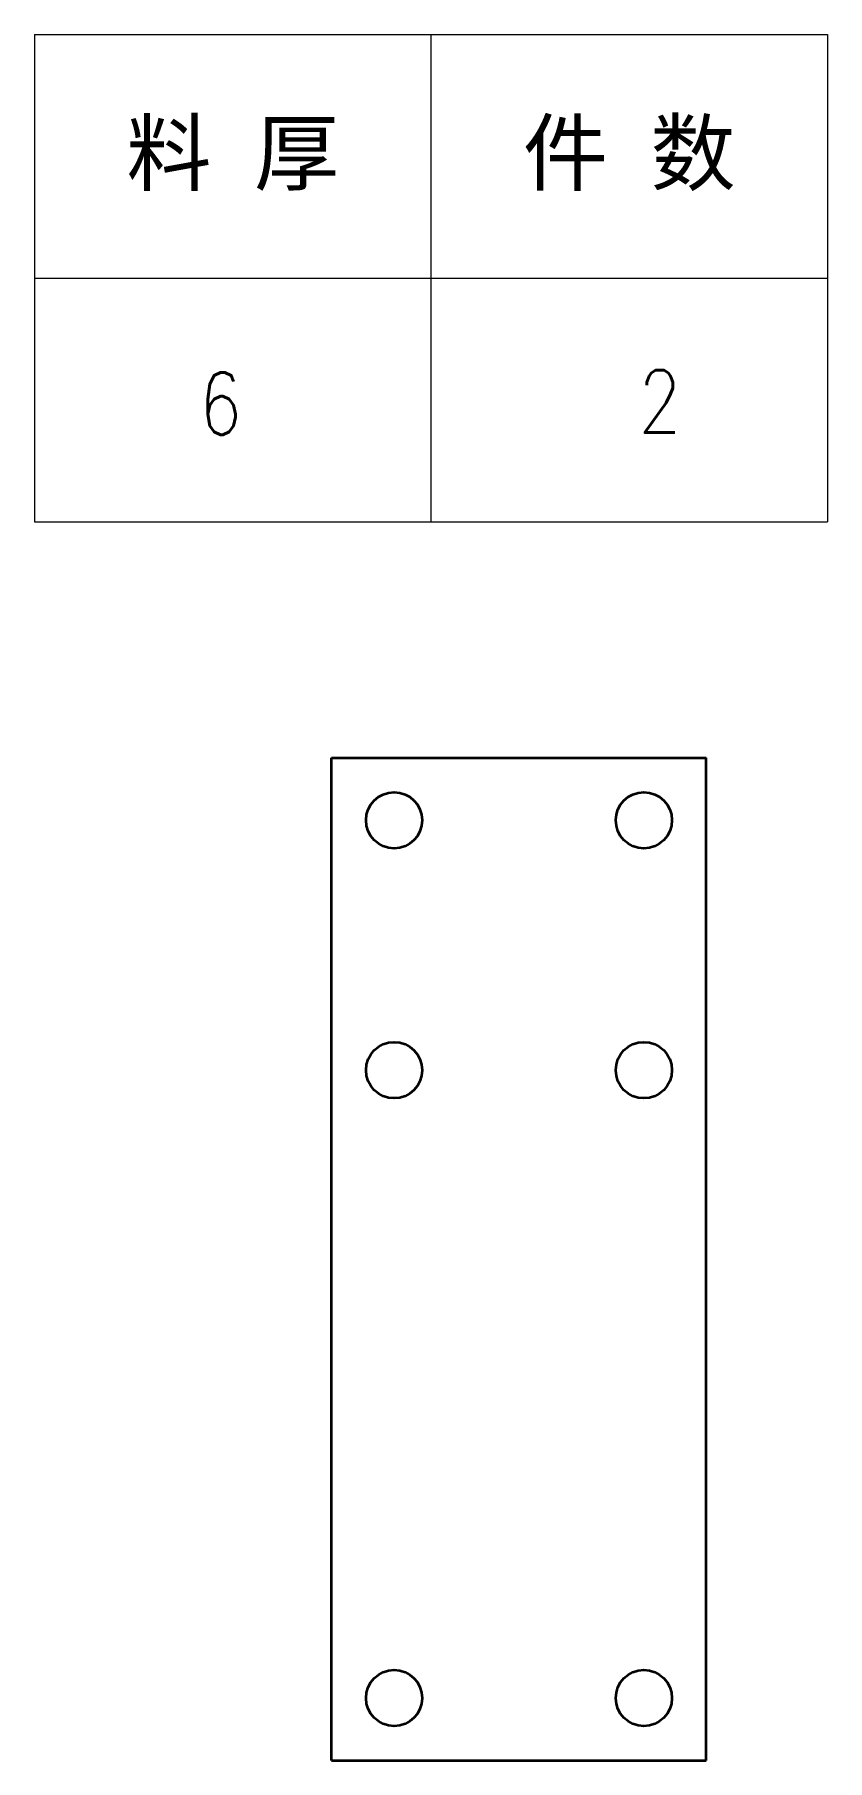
# Model space of a CAD drawing. Header units: millimetres. Extents: x 1333 to 70140, y -42879 to -5704.
# Drawn here: x 67856.1 to 67983.1, y -25754.1 to -25477.8 of the extents above; entities that cross this region are included whole.
import ezdxf
from ezdxf.enums import TextEntityAlignment as Align

# ---------------------------------------------------------------- set-up
doc = ezdxf.new("R2010")
doc.units = ezdxf.units.MM
doc.header["$LTSCALE"] = 0.5
doc.layers.add('标注线', color=3, linetype='Continuous', lineweight=18)
doc.styles.add('DIM', font='romans.shx', dxfattribs={"width": 0.8, "bigfont": 'bigfont.shx'})
doc.styles.get("Standard").update_dxf_attribs({"font": 'simplex.shx'})

# ---------------------------------------------------------------- blocks, each defined once
blk = doc.blocks.new('*T102')
at = {"color": 0, "linetype": 'ByBlock', "lineweight": -2, "transparency": 16777216}
for p, q in [((0, 0), (127, 0)), ((0, 0), (0, -78)), ((63.5, 0), (63.5, -78)), ((127, 0), (127, -78)), ((0, -39), (127, -39)), ((0, -78), (127, -78))]:
    blk.add_line(p, q, dxfattribs=at)
at = {"color": 0, "transparency": 16777216, "char_height": 10, "width": 60.5, "attachment_point": 5}
for s, insert in [('{\\fSimSun|b0|i0|c134|p2;料 厚}', (31.75, -19.5)), ('{\\fSimSun|b0|i0|c134|p2;件 数}', (95.25, -19.5))]:
    blk.add_mtext(s, dxfattribs=dict(at, insert=insert))
blk = doc.blocks.new('拆图参数')
blk.add_blockref('*T102', (-63.5, 78))
at = {"style": 'DIM', "width": 0.8}
blk.add_attdef('6', text='', height=10, dxfattribs=at).set_placement((-37.13, 18.91), align=Align.MIDDLE_LEFT)
blk.add_attdef('1', text='', height=10, dxfattribs=at).set_placement((36.65, 19.27), align=Align.MIDDLE_CENTER)

msp = doc.modelspace()

# ---------------------------------------------------------------- linework, layer by layer
at = {"color": 7, "lineweight": 35}
for p, q in [((67903.697, -25754.069), (67903.697, -25593.569)), ((67903.697, -25593.569), (67963.697, -25593.569)), ((67963.697, -25754.069), (67963.697, -25593.569)), ((67903.697, -25754.069), (67963.697, -25754.069))]:
    msp.add_line(p, q, dxfattribs=at)
for centre in [(67913.697, -25603.569), (67953.697, -25603.569), (67913.697, -25643.569), (67953.697, -25643.569), (67913.697, -25744.069), (67953.697, -25744.069)]:
    msp.add_circle(centre, 4.5, dxfattribs=at)

# ---------------------------------------------------------------- block references
at = {"layer": '标注线', "rotation": 359.9999925153885}
msp.add_blockref('拆图参数', (67919.606, -25555.788), dxfattribs=at).add_auto_attribs({'1': '2', '6': '6'})

doc.saveas('drawing.dxf')
